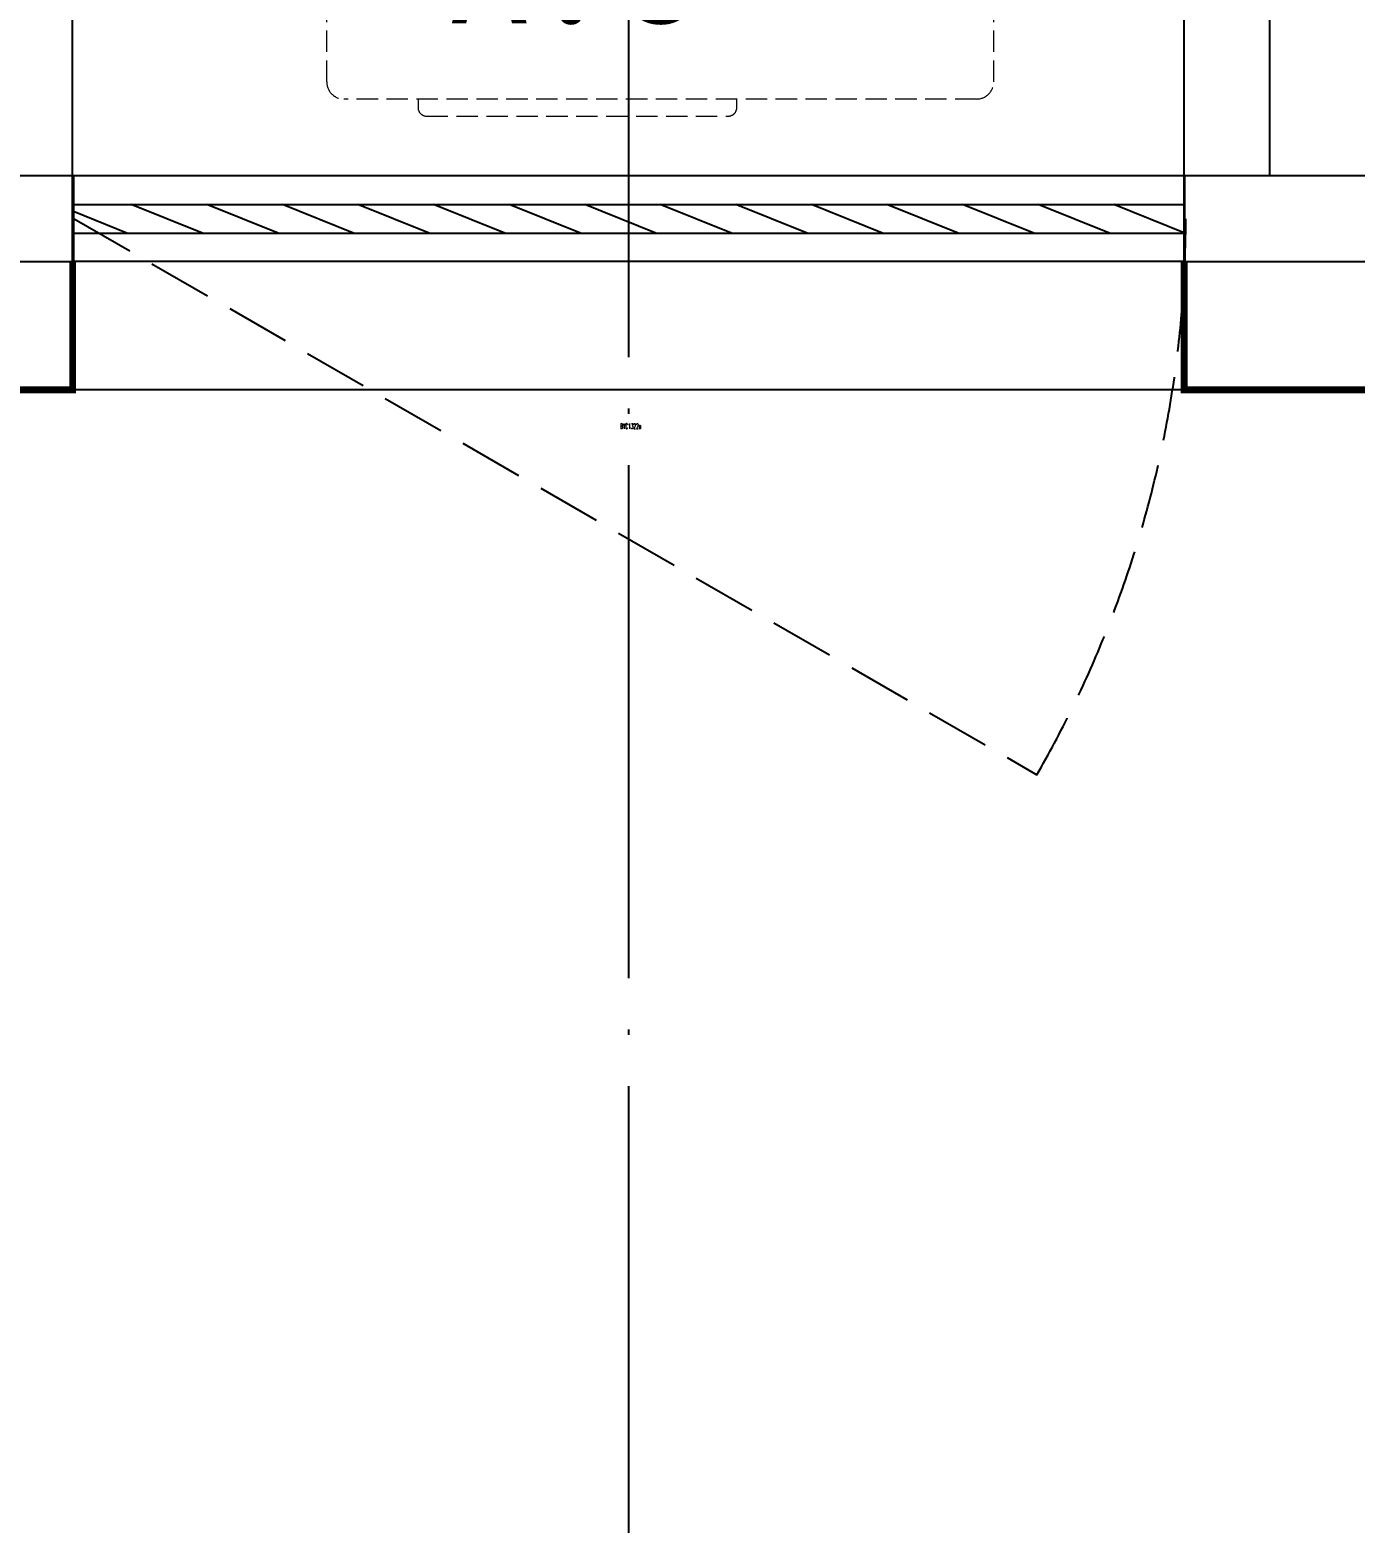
# Model space of a CAD drawing. Extents: x 27938 to 1507990, y 110129 to 923079.
# Drawn here: x 867917 to 869467, y 362249 to 363995 of the extents above; entities that cross this region are included whole.
import ezdxf

# ---------------------------------------------------------------- set-up
doc = ezdxf.new("R2010")
doc.units = 0
doc.header["$LTSCALE"] = 1000
doc.header["$MEASUREMENT"] = 0
doc.linetypes.add('DASH', pattern=[0.35, 0.25, -0.1])
doc.linetypes.add('DOTE', pattern=[2.42, 2, -0.2, 0.02, -0.2])
for name, color, linetype in [('DOTE', 1, 'Continuous'), ('WALL', 9, 'Continuous'), ('WINDOW', 4, 'Continuous'), ('WINDOW_TEXT', 7, 'Continuous'), ('看线', 251, 'Continuous')]:
    doc.layers.add(name, color=color, linetype=linetype)
doc.layers.add('平面-空调预留孔', color=173, linetype='Continuous', lineweight=15)
doc.styles.add('_TCH_WINDOW', font='SIMPLEX.shx', dxfattribs={"width": 0.7, "height": 3.5, "bigfont": 'GBCBIG.shx'})
doc.styles.add('黑体', font='simhei.ttf')

# ---------------------------------------------------------------- blocks, each defined once
blk = doc.blocks.new('GDGDGDSDA')
at = {"layer": 'DOTE', "color": 0, "linetype": 'DOTE', "ltscale": 0.3}
for p, q in [((460034.6, 370658.3), (460034.8, 359558.3)), ((460784.8, 362158.3), (460784.8, 361558.3)), ((471334.8, 361558.3), (417334.8, 361558.3))]:
    blk.add_line(p, q, dxfattribs=at)
blk = doc.blocks.new('gsergvr')
at = {"layer": '平面-空调预留孔', "linetype": 'DASH', "ltscale": 0.1}
for p, q in [((34075.4, 17176.2), (34075.4, 17166.2)), ((34448.2, 17166.2), (34448.2, 17176.2)), ((34085.4, 17156.2), (34438.2, 17156.2))]:
    blk.add_line(p, q, dxfattribs=at)
blk.add_lwpolyline([(34679.3, 17515.3), (34259.5, 17515.3), (34259.5, 17500.2), (34679.3, 17500.2)], close=True, dxfattribs=at)
blk.add_lwpolyline([(34728.6, 17176.2), (33988.6, 17176.2, -0.414214), (33968.6, 17196.2), (33968.6, 17466.2, -0.414214), (33988.6, 17486.2), (34728.6, 17486.2, -0.414214), (34748.6, 17466.2), (34748.6, 17196.2, -0.414214)], format="xyb", close=True, dxfattribs=at)
for centre, start, end in [((34085.4, 17166.2), 180, 270), ((34438.2, 17166.2), 270, 0)]:
    blk.add_arc(centre, 10, start, end, dxfattribs=at)
at = {"layer": '平面-空调预留孔', "color": 251, "linetype": 'DASH', "ltscale": 0.1, "true_color": 0x636466, "style": '黑体', "width": 1.2}
blk.add_text('A.C', height=117.05, dxfattribs=at).set_placement((34110.9, 17264.8))
blk = doc.blocks.new('rtyryrtyeeretee')
at = {"layer": '平面-空调预留孔'}
blk.add_blockref('gsergvr', (635673.5, 326705.8), dxfattribs=at)
blk = doc.blocks.new('GDGDRGDGDRGDR')
blk.add_blockref('rtyryrtyeeretee', (-208678.3, 97240.1))
blk = doc.blocks.new('$WINLIB2D$00000039')
at = {"color": 0}
for points in [[(-0.5, 0.5), (-0.5, -0.5)], [(0.5, 0.5), (-0.5, 0.5)], [(0.5, -0.5), (0.5, 0.5)], [(-0.5, 0.1667), (0.5, 0.1667)], [(-0.3839, -0.1667), (-0.448, 0.1667)], [(-0.3159, -0.1667), (-0.38, 0.1667)], [(-0.2479, -0.1667), (-0.312, 0.1667)], [(-0.1799, -0.1667), (-0.244, 0.1667)], [(-0.1119, -0.1667), (-0.176, 0.1667)], [(-0.0439, -0.1667), (-0.108, 0.1667)], [(0.0241, -0.1667), (-0.04, 0.1667)], [(0.0921, -0.1667), (0.028, 0.1667)], [(0.16, -0.1667), (0.0959, 0.1667)], [(0.228, -0.1667), (0.1639, 0.1667)], [(0.296, -0.1667), (0.2319, 0.1667)], [(0.364, -0.1667), (0.2999, 0.1667)], [(0.432, -0.1667), (0.3679, 0.1667)], [(0.5, -0.1667), (0.4359, 0.1667)], [(-0.4519, -0.1667), (-0.5, 0.0836)], [(-0.5, -0.1667), (0.5, -0.1667)], [(0.5, -0.5), (-0.5, -0.5)]]:
    blk.add_lwpolyline(points, dxfattribs=at)

msp = doc.modelspace()

# ---------------------------------------------------------------- linework, layer by layer
at = {"color": 8, "const_width": 8}
for points in [[(867966.6, 363723.7), (867966.6, 363573.7), (867666.6, 363573.7), (867666.6, 363723.7)], [(869566.6, 363723.7), (869566.6, 363573.7), (869266.6, 363573.7), (869266.6, 363723.7)]]:
    msp.add_lwpolyline(points, dxfattribs=at)
at = {"layer": 'WALL', "color": 8}
for p, q in [((869266.6, 363723.7), (869266.6, 363823.7)), ((867666.6, 363723.7), (867966.6, 363723.7)), ((869266.6, 363723.7), (869466.6, 363723.7)), ((869466.6, 363723.7), (869466.6, 363723.7)), ((869466.6, 363723.7), (869566.6, 363723.7))]:
    msp.add_line(p, q, dxfattribs=at)
at = {"layer": 'WINDOW', "color": 8, "linetype": 'DASH', "ltscale": 0.3}
msp.add_lwpolyline([(867968.5, 363773.7), (869094.3, 363123.7, 0.131652), (869268.5, 363773.7)], format="xyb", dxfattribs=at)
at = {"layer": '看线', "color": 8, "ltscale": 0.5}
msp.add_lwpolyline([(869266.6, 363573.7), (867966.6, 363573.7)], dxfattribs=at)

# ---------------------------------------------------------------- block references
at = {"layer": 'DOTE', "color": 169}
msp.add_blockref('GDGDGDSDA', (408581.8, 2265.4), dxfattribs=at)
at = {"layer": 'WINDOW', "color": 8}
ref = msp.add_blockref('$WINLIB2D$00000039', (868617.5, 363773.7), dxfattribs=dict(at, xscale=1299.999999983003, yscale=100, zscale=1299.999999983003))
ref.add_attrib('A', 'BYC1322a', (868607, 363528.2), dxfattribs={"layer": 'WINDOW_TEXT', "color": 8, "ltscale": 0.5, "height": 5.95, "style": '_TCH_WINDOW', "width": 0.494118})

# ---------------------------------------------------------------- next in the draw order: block references
at = {"color": 8}
msp.add_blockref('GDGDRGDGDRGDR', (407300, -77208.4), dxfattribs=at)

# ---------------------------------------------------------------- next in the draw order: linework, layer by layer
at = {"layer": 'WALL', "color": 8}
for p, q in [((867966.6, 363723.7), (867966.6, 364323.7)), ((869266.6, 363823.7), (869266.6, 364323.7))]:
    msp.add_line(p, q, dxfattribs=at)

doc.saveas('drawing.dxf')
